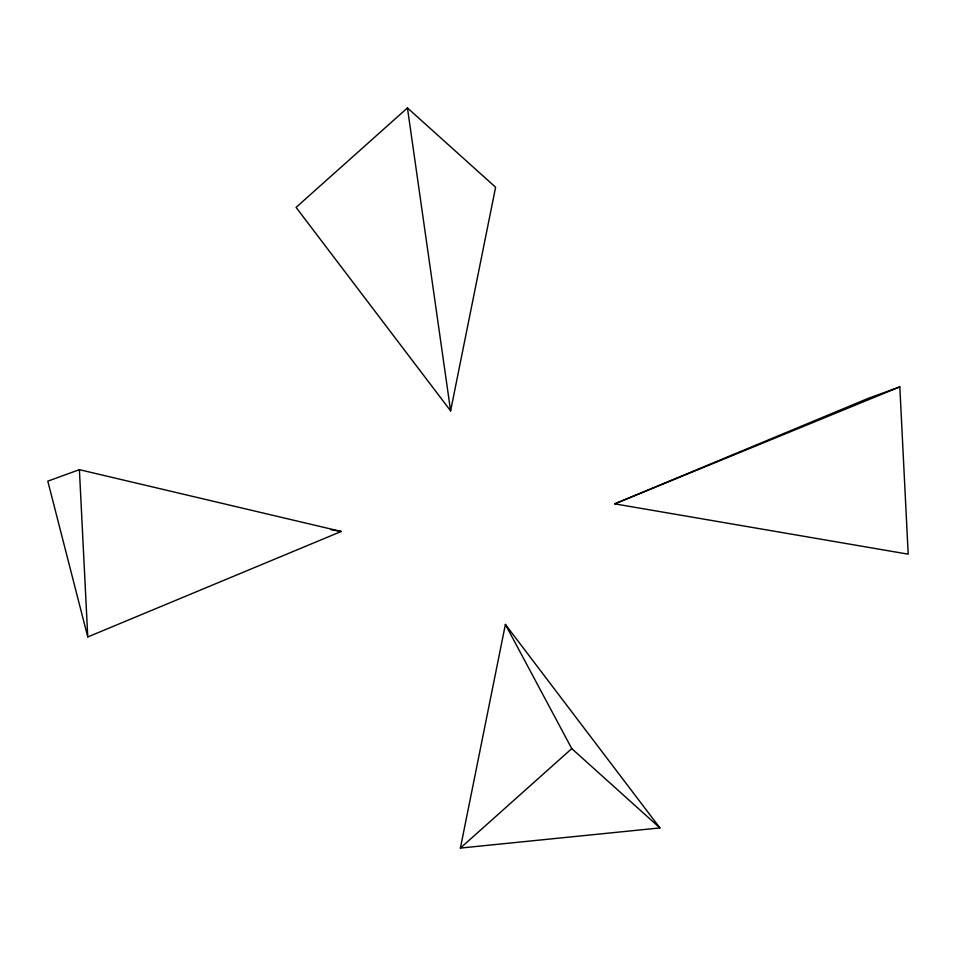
<?xml version="1.0" encoding="UTF-8"?>
<svg xmlns="http://www.w3.org/2000/svg" width="956" height="956" viewBox="0 0 956 956"><rect width="100%" height="100%" fill="white"/><g stroke="black" fill="none" stroke-linecap="round" stroke-linejoin="round"><path stroke-width="1.43" d="M450.611 410.877L495.602 187.245L407.447 107.932L296.073 207.38L450.611 410.877L407.447 107.932M460.398 848.068L505.389 624.435L659.927 827.932L460.398 848.068L571.772 748.62L505.389 624.435M87.761 636.959L341.256 531.464L79.396 469.671L47.8 481.155L87.761 636.959L79.396 469.671M614.744 503.86L868.239 398.353L899.823 386.869L908.2 554.169L614.744 503.86L899.823 386.869M330.991 529.696L341.256 531.464M571.772 748.62L659.927 827.932"/></g></svg>
